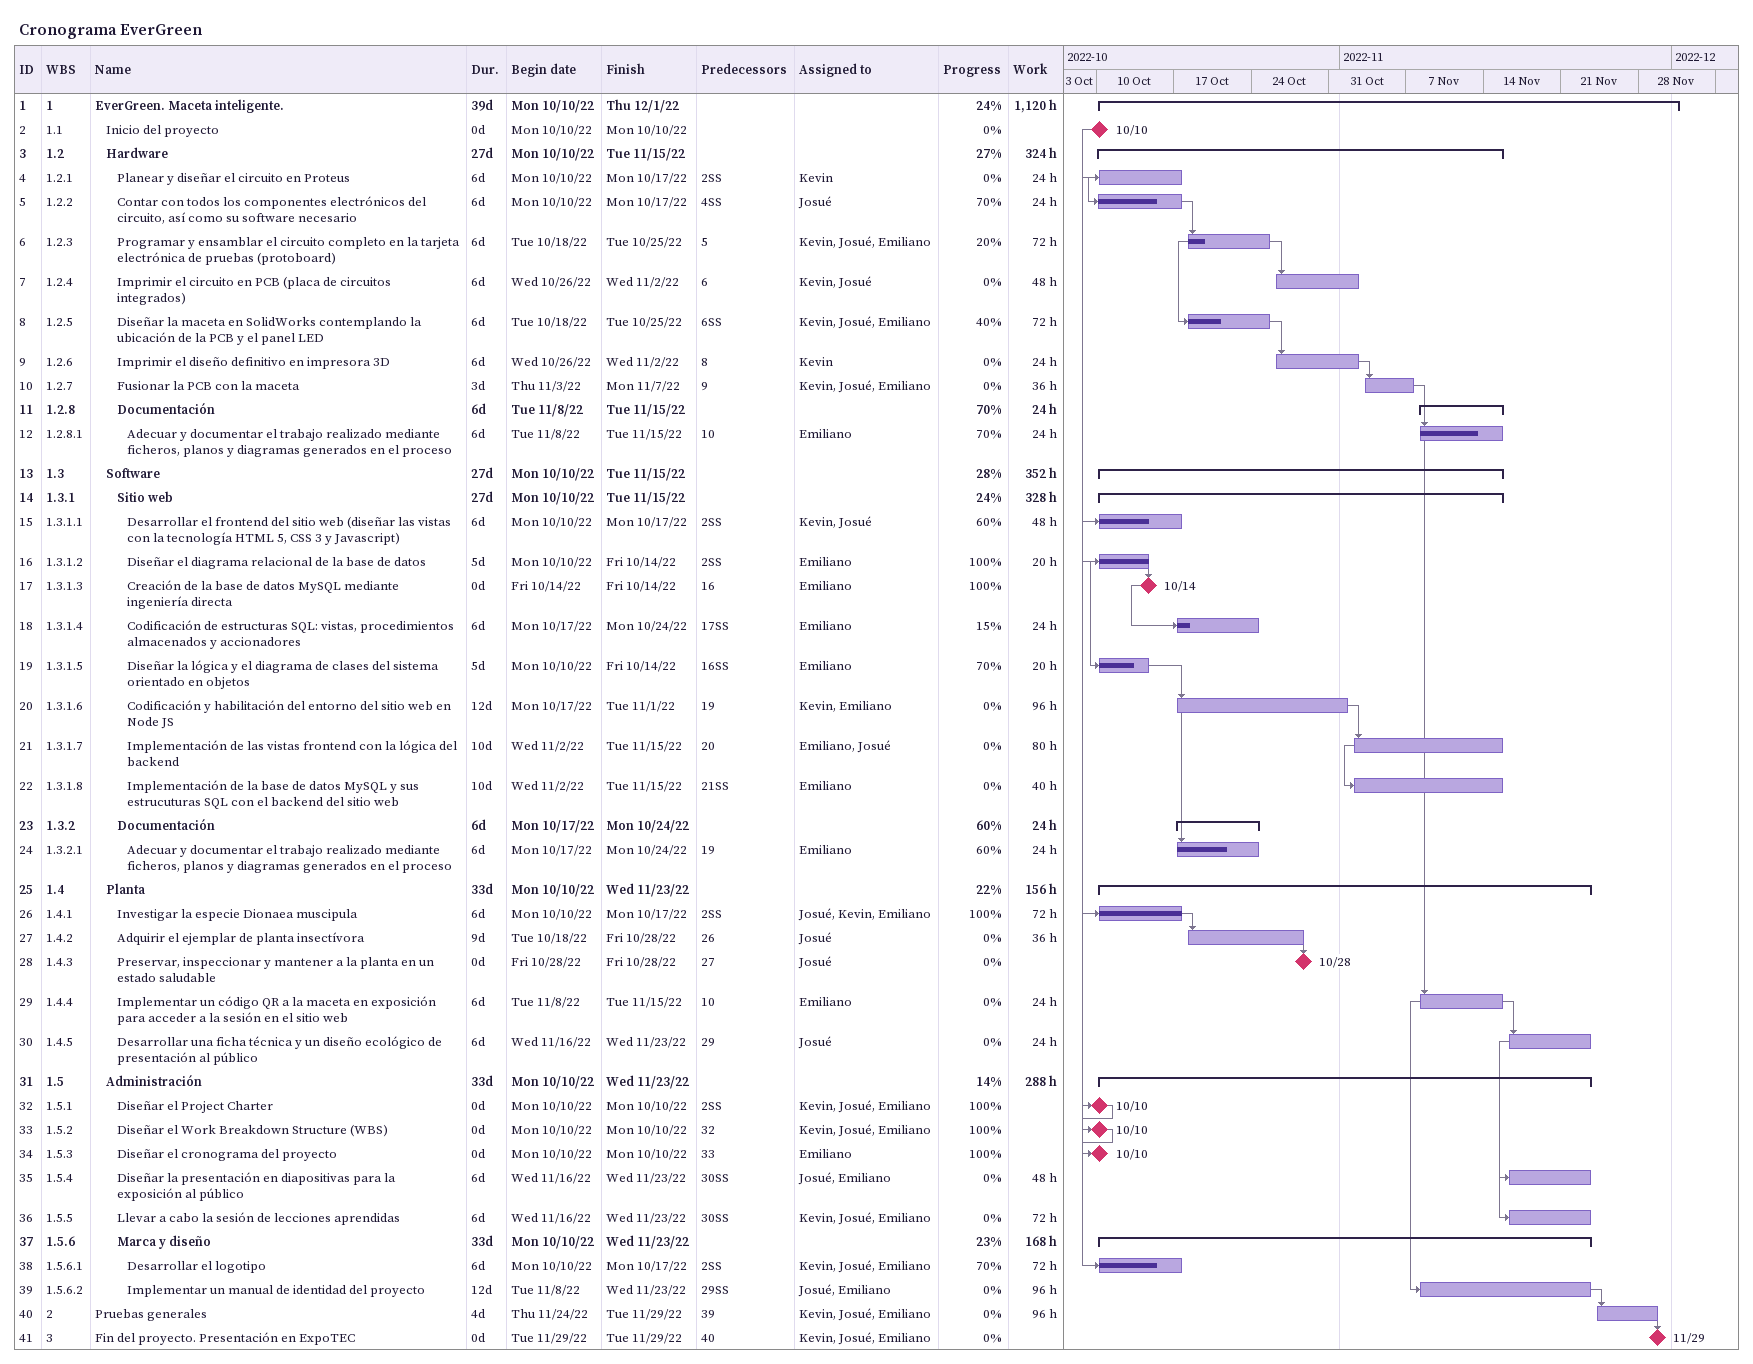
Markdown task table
Cronograma EverGreen

| ID | WBS | Task | Duration | Start | Finish | Predecessors | Resources | % complete | Work (h) |
|---|---|---|---|---|---|---|---|---|---|
| 1 | 1 | **EverGreen. Maceta inteligente.** | 39d | 2022-10-10 | 2022-12-01 |  |  | 24 | 1120 |
| 2 | 1.1 | Inicio del proyecto | 0d | 2022-10-10 | 2022-10-10 |  |  | 0 |  |
| 3 | 1.2 | **Hardware** | 27d | 2022-10-10 | 2022-11-15 |  |  | 27 | 324 |
| 4 | 1.2.1 | Planear y diseñar el circuito en Proteus | 6d | 2022-10-10 | 2022-10-17 | 2SS | Kevin | 0 | 24 |
| 5 | 1.2.2 | Contar con todos los componentes electrónicos del circuito, así como su software necesario | 6d | 2022-10-10 | 2022-10-17 | 4SS | Josué | 70 | 24 |
| 6 | 1.2.3 | Programar y ensamblar el circuito completo en la tarjeta electrónica de pruebas (protoboard) | 6d | 2022-10-18 | 2022-10-25 | 5 | Kevin, Josué, Emiliano | 20 | 72 |
| 7 | 1.2.4 | Imprimir el circuito en PCB (placa de circuitos integrados) | 6d | 2022-10-26 | 2022-11-02 | 6 | Kevin, Josué | 0 | 48 |
| 8 | 1.2.5 | Diseñar la maceta en SolidWorks contemplando la ubicación de la PCB y el panel LED | 6d | 2022-10-18 | 2022-10-25 | 6SS | Kevin, Josué, Emiliano | 40 | 72 |
| 9 | 1.2.6 | Imprimir el diseño definitivo en impresora 3D | 6d | 2022-10-26 | 2022-11-02 | 8 | Kevin | 0 | 24 |
| 10 | 1.2.7 | Fusionar la PCB con la maceta | 3d | 2022-11-03 | 2022-11-07 | 9 | Kevin, Josué, Emiliano | 0 | 36 |
| 11 | 1.2.8 | **Documentación** | 6d | 2022-11-08 | 2022-11-15 |  |  | 70 | 24 |
| 12 | 1.2.8.1 | Adecuar y documentar el trabajo realizado mediante ficheros, planos y diagramas generados en el proceso | 6d | 2022-11-08 | 2022-11-15 | 10 | Emiliano | 70 | 24 |
| 13 | 1.3 | **Software** | 27d | 2022-10-10 | 2022-11-15 |  |  | 28 | 352 |
| 14 | 1.3.1 | **Sitio web** | 27d | 2022-10-10 | 2022-11-15 |  |  | 24 | 328 |
| 15 | 1.3.1.1 | Desarrollar el frontend del sitio web (diseñar las vistas con la tecnología HTML 5, CSS 3 y Javascript) | 6d | 2022-10-10 | 2022-10-17 | 2SS | Kevin, Josué | 60 | 48 |
| 16 | 1.3.1.2 | Diseñar el diagrama relacional de la base de datos | 5d | 2022-10-10 | 2022-10-14 | 2SS | Emiliano | 100 | 20 |
| 17 | 1.3.1.3 | Creación de la base de datos MySQL mediante ingeniería directa | 0d | 2022-10-14 | 2022-10-14 | 16 | Emiliano | 100 |  |
| 18 | 1.3.1.4 | Codificación de estructuras SQL: vistas, procedimientos almacenados y accionadores | 6d | 2022-10-17 | 2022-10-24 | 17SS | Emiliano | 15 | 24 |
| 19 | 1.3.1.5 | Diseñar la lógica y el diagrama de clases del sistema orientado en objetos | 5d | 2022-10-10 | 2022-10-14 | 16SS | Emiliano | 70 | 20 |
| 20 | 1.3.1.6 | Codificación y habilitación del entorno del sitio web en Node JS | 12d | 2022-10-17 | 2022-11-01 | 19 | Kevin, Emiliano | 0 | 96 |
| 21 | 1.3.1.7 | Implementación de las vistas frontend con la lógica del backend | 10d | 2022-11-02 | 2022-11-15 | 20 | Emiliano, Josué | 0 | 80 |
| 22 | 1.3.1.8 | Implementación de la base de datos MySQL y sus estrucuturas SQL con el backend del sitio web | 10d | 2022-11-02 | 2022-11-15 | 21SS | Emiliano | 0 | 40 |
| 23 | 1.3.2 | **Documentación** | 6d | 2022-10-17 | 2022-10-24 |  |  | 60 | 24 |
| 24 | 1.3.2.1 | Adecuar y documentar el trabajo realizado mediante ficheros, planos y diagramas generados en el proceso | 6d | 2022-10-17 | 2022-10-24 | 19 | Emiliano | 60 | 24 |
| 25 | 1.4 | **Planta** | 33d | 2022-10-10 | 2022-11-23 |  |  | 22 | 156 |
| 26 | 1.4.1 | Investigar la especie Dionaea muscipula | 6d | 2022-10-10 | 2022-10-17 | 2SS | Josué, Kevin, Emiliano | 100 | 72 |
| 27 | 1.4.2 | Adquirir el ejemplar de planta insectívora | 9d | 2022-10-18 | 2022-10-28 | 26 | Josué | 0 | 36 |
| 28 | 1.4.3 | Preservar, inspeccionar y mantener a la planta en un estado saludable | 0d | 2022-10-28 | 2022-10-28 | 27 | Josué | 0 |  |
| 29 | 1.4.4 | Implementar un código QR a la maceta en exposición para acceder a la sesión en el sitio web | 6d | 2022-11-08 | 2022-11-15 | 10 | Emiliano | 0 | 24 |
| 30 | 1.4.5 | Desarrollar una ficha técnica y un diseño ecológico de presentación al público | 6d | 2022-11-16 | 2022-11-23 | 29 | Josué | 0 | 24 |
| 31 | 1.5 | **Administración** | 33d | 2022-10-10 | 2022-11-23 |  |  | 14 | 288 |
| 32 | 1.5.1 | Diseñar el Project Charter | 0d | 2022-10-10 | 2022-10-10 | 2SS | Kevin, Josué, Emiliano | 100 |  |
| 33 | 1.5.2 | Diseñar el Work Breakdown Structure (WBS) | 0d | 2022-10-10 | 2022-10-10 | 32 | Kevin, Josué, Emiliano | 100 |  |
| 34 | 1.5.3 | Diseñar el cronograma del proyecto | 0d | 2022-10-10 | 2022-10-10 | 33 | Emiliano | 100 |  |
| 35 | 1.5.4 | Diseñar la presentación en diapositivas para la exposición al público | 6d | 2022-11-16 | 2022-11-23 | 30SS | Josué, Emiliano | 0 | 48 |
| 36 | 1.5.5 | Llevar a cabo la sesión de lecciones aprendidas | 6d | 2022-11-16 | 2022-11-23 | 30SS | Kevin, Josué, Emiliano | 0 | 72 |
| 37 | 1.5.6 | **Marca y diseño** | 33d | 2022-10-10 | 2022-11-23 |  |  | 23 | 168 |
| 38 | 1.5.6.1 | Desarrollar el logotipo | 6d | 2022-10-10 | 2022-10-17 | 2SS | Kevin, Josué, Emiliano | 70 | 72 |
| 39 | 1.5.6.2 | Implementar un manual de identidad del proyecto | 12d | 2022-11-08 | 2022-11-23 | 29SS | Josué, Emiliano | 0 | 96 |
| 40 | 2 | Pruebas generales | 4d | 2022-11-24 | 2022-11-29 | 39 | Kevin, Josué, Emiliano | 0 | 96 |
| 41 | 3 | Fin del proyecto. Presentación en ExpoTEC | 0d | 2022-11-29 | 2022-11-29 | 40 | Kevin, Josué, Emiliano | 0 |  |
